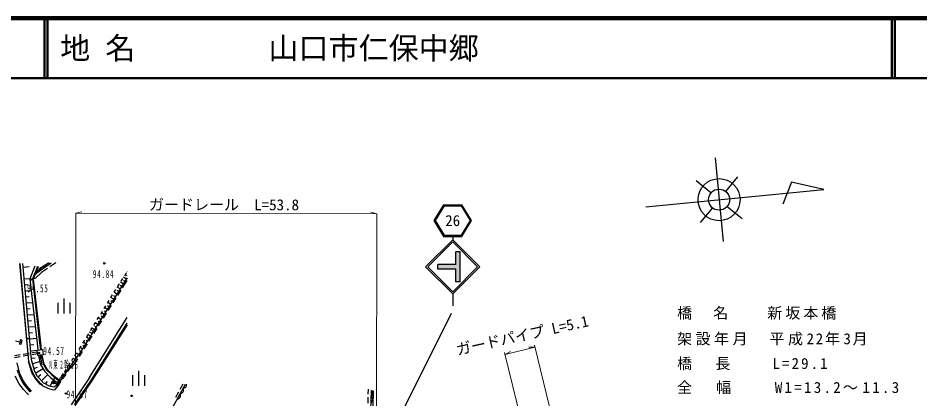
# Model space of a CAD drawing. Units: millimetres, scale not verified. Extents: x 40000 to 680000, y 20000 to 380000.
# Drawn here: x 363366 to 513450, y 316660 to 380000 of the extents above; entities that cross this region are included whole.
import ezdxf
from ezdxf.enums import TextEntityAlignment as Align

# ---------------------------------------------------------------- set-up
doc = ezdxf.new("R2010")
doc.units = ezdxf.units.MM
doc.header["$LTSCALE"] = 1000
for name, color, linetype, lineweight in [('M-BGD', 7, 'Continuous', 25), ('M-BMK-HTXT', 7, 'Continuous', 13), ('M-BMK-OTRS', 5, 'Continuous', 25), ('M-STR-HTXT', 7, 'Continuous', 13), ('M-STR-STRC', 7, 'Continuous', 25), ('M-TTL', 2, 'Continuous', 140), ('M-TTL-LINE', 7, 'Continuous', 50)]:
    doc.layers.add(name, color=color, linetype=linetype, lineweight=lineweight)
doc.layers.add('M-TTL-TXT', color=7, linetype='Continuous')
doc.styles.add('ＭＳ ゴシック', font='')
doc.styles.get('ＭＳ ゴシック').set_extended_font_data('MS Gothic')

msp = doc.modelspace()

# ---------------------------------------------------------------- hatches: boundary and pattern name
at = {"layer": 'M-STR-STRC'}
msp.add_hatch(color=256, dxfattribs=at).paths.add_polyline_path([(433196, 338993), (436196, 338993), (436196, 341118), (436946, 341118), (436946, 336118), (436196, 336118), (436196, 338243), (433196, 338243)])

# ---------------------------------------------------------------- linework, layer by layer
at = {"layer": 'M-BGD'}
for p, q in [((479351, 356770), (480687, 342834)), ((478669, 350916), (476201, 352952)), ((481133, 351152), (483169, 353620)), ((492046, 352713), (490638, 349062)), ((497439, 351472), (492046, 352713)), ((467825, 348632), (497439, 351472)), ((478905, 348452), (476869, 345984)), ((481369, 348688), (483837, 346652)), ((363628, 339197), (365084, 322877)), ((365179, 322908), (363727, 339199)), ((365611, 323141), (364156, 339204)), ((368412, 339258), (367017, 338336)), ((368893, 339264), (367078, 338003)), ((369678, 339274), (368677, 338618)), ((365194, 338605), (364217, 338533)), ((366184, 338760), (365323, 336631)), ((366707, 338656), (365871, 336604)), ((367017, 338336), (366245, 337437)), ((367078, 338003), (366245, 337437)), ((368259, 338343), (367258, 337687)), ((381521, 337745), (381459, 337782)), ((365322, 336638), (364394, 336584)), ((365323, 336631), (366534, 325948)), ((366271, 336741), (365871, 336604)), ((365871, 336604), (367081, 326004)), ((367258, 337687), (366271, 336741)), ((380514, 336255), (380797, 336712)), ((381152, 336216), (380914, 336366)), ((380939, 336940), (381418, 336639)), ((381334, 337580), (381071, 337153)), ((381148, 335755), (381521, 336343)), ((381521, 337158), (381437, 337209)), ((364993, 335617), (364484, 335587)), ((379382, 334430), (379665, 334886)), ((380353, 334946), (379885, 335241)), ((379948, 335342), (380231, 335799)), ((379970, 333885), (380503, 334731)), ((380619, 335370), (380384, 335518)), ((380886, 335793), (380412, 336091)), ((380770, 335154), (381148, 335755)), ((365548, 334648), (364574, 334591)), ((365193, 333625), (364664, 333594)), ((371019, 330874), (371019, 333374)), ((378816, 333517), (379099, 333973)), ((379287, 333254), (378831, 333541)), ((379171, 332616), (379704, 333462)), ((379553, 333677), (379324, 333822)), ((379820, 334100), (379358, 334391)), ((380086, 334523), (379854, 334670)), ((365773, 332658), (364755, 332598)), ((370019, 330874), (370019, 332624)), ((372019, 330874), (372019, 332624)), ((377685, 331691), (377968, 332148)), ((378221, 331562), (377777, 331841)), ((378250, 332604), (378533, 333061)), ((378488, 331985), (378264, 332126)), ((378754, 332408), (378304, 332691)), ((378371, 331346), (378904, 332193)), ((379020, 332831), (378794, 332974)), ((365393, 331634), (364845, 331601)), ((365999, 330667), (364935, 330605)), ((375282, 320236), (381521, 330223)), ((376553, 329866), (376836, 330322)), ((377119, 330779), (377402, 331235)), ((377422, 330292), (377204, 330429)), ((377688, 330716), (377250, 330991)), ((377572, 330077), (378105, 330923)), ((377955, 331139), (377734, 331277)), ((365593, 329642), (365025, 329609)), ((381521, 328976), (375722, 319775)), ((375987, 328953), (376270, 329410)), ((376356, 328600), (376144, 328733)), ((376622, 329023), (376196, 329292)), ((376889, 329446), (376674, 329581)), ((377155, 329869), (376723, 330141)), ((376772, 328808), (377305, 329654)), ((366225, 328677), (365116, 328612)), ((365794, 327650), (365206, 327616)), ((375081, 327490), (374760, 326971)), ((375413, 327099), (375207, 327229)), ((375679, 327523), (375263, 327784)), ((375562, 328269), (375402, 328009)), ((375562, 328269), (375704, 328497)), ((376090, 328177), (375669, 328442)), ((375891, 327861), (375683, 327995)), ((375973, 327539), (376506, 328385)), ((363910, 326072), (362925, 326247)), ((363729, 326485), (363598, 325747)), ((363844, 325703), (363598, 325747)), ((363975, 326441), (363729, 326485)), ((363975, 326441), (363844, 325703)), ((364787, 326705), (365287, 326715)), ((366450, 326687), (365296, 326619)), ((366534, 325948), (366679, 324784)), ((367081, 326004), (367231, 324852)), ((374440, 326452), (374119, 325933)), ((374616, 325829), (374211, 326083)), ((374374, 325000), (374907, 325847)), ((374882, 326252), (374678, 326380)), ((375148, 326676), (374737, 326933)), ((375174, 326270), (375706, 327116)), ((365220, 324233), (364234, 324067)), ((365994, 325659), (365386, 325623)), ((366540, 324689), (365476, 324626)), ((366568, 324461), (365713, 324317)), ((366530, 324765), (367423, 324876)), ((366641, 323872), (366530, 324765)), ((367423, 324876), (367534, 323983)), ((372814, 323843), (373065, 324239)), ((373427, 324002), (373078, 324259)), ((373798, 325414), (373477, 324895)), ((373575, 323731), (374108, 324577)), ((373820, 324558), (373621, 324682)), ((374085, 324981), (373686, 325232)), ((374351, 325405), (374150, 325531)), ((363741, 323983), (362755, 323817)), ((363747, 323680), (362761, 323514)), ((365226, 323930), (364240, 323763)), ((366232, 323454), (365545, 323366)), ((366605, 324163), (365719, 324013)), ((367022, 322895), (365802, 322491)), ((367534, 323983), (366641, 323872)), ((367153, 322273), (366810, 323893)), ((367022, 323986), (367353, 322328)), ((367267, 323270), (367022, 323986)), ((367022, 323986), (367070, 323231)), ((367697, 322419), (367366, 323962)), ((372310, 323050), (372562, 323446)), ((372536, 322795), (372404, 322892)), ((372438, 322092), (372929, 322707)), ((372833, 323197), (372541, 323413)), ((372929, 322707), (373308, 323308)), ((373130, 323600), (372952, 323731)), ((363432, 320896), (363271, 321461)), ((366534, 321894), (365946, 321689)), ((367543, 321661), (366333, 320920)), ((367153, 322273), (367803, 321252)), ((367697, 322419), (368210, 321581)), ((367803, 321252), (368751, 320250)), ((369063, 320735), (368210, 321581)), ((372020, 322095), (369877, 318976)), ((371363, 321593), (371023, 321085)), ((371355, 321128), (371148, 321272)), ((371807, 322258), (371508, 321811)), ((371700, 321630), (371593, 321704)), ((371639, 321202), (372113, 321892)), ((371807, 322258), (372058, 322654)), ((371807, 322258), (372020, 322095)), ((372113, 321892), (372438, 322092)), ((383447, 318858), (383447, 321358)), ((363432, 320896), (363690, 320316)), ((363955, 319763), (363690, 320316)), ((364224, 319267), (363955, 319763)), ((367147, 320649), (366657, 320278)), ((368307, 320719), (367259, 319699)), ((369271, 319860), (368631, 318731)), ((368751, 320250), (369885, 319399)), ((369063, 320735), (370196, 319848)), ((369380, 320146), (369293, 319654)), ((370196, 319848), (369885, 319399)), ((370399, 320153), (370196, 319848)), ((370373, 319699), (370275, 319759)), ((370689, 320159), (370493, 320293)), ((370893, 320891), (370569, 320407)), ((370788, 319967), (371355, 320790)), ((370996, 320606), (370897, 320677)), ((375282, 320236), (372227, 315686)), ((375722, 319775), (372879, 315614)), ((382447, 318858), (382447, 320608)), ((384447, 318858), (384447, 320608)), ((364636, 318734), (364224, 319267)), ((365407, 317836), (364636, 318734)), ((364794, 318857), (365559, 317967)), ((367443, 318966), (367382, 318886)), ((367382, 318886), (368453, 318383)), ((368232, 319575), (367881, 319152)), ((368453, 318383), (369187, 318193)), ((369106, 319613), (369392, 319203)), ((369187, 318193), (369553, 318222)), ((369469, 319289), (369908, 319050)), ((369553, 318222), (370030, 318865)), ((369885, 319399), (369827, 319204)), ((369877, 318976), (369827, 319204)), ((370058, 319239), (369875, 319364)), ((370030, 318865), (370504, 319555)), ((385518, 308813), (391247, 319107)), ((390794, 319107), (390299, 318212)), ((421656, 317441), (421678, 318259)), ((365559, 317967), (365407, 317836)), ((390057, 317774), (389573, 316899)), ((421616, 315941), (421643, 316941)), ((421848, 307469), (422175, 318089)), ((422479, 317986), (422148, 306773))]:
    msp.add_line(p, q, dxfattribs=at)
for points in [[(366596, 338701), (365748, 336621), (366962, 325990), (367111, 324837)], [(381521, 336806), (381418, 336639), (375944, 327946), (373723, 324404), (372020, 322095)], [(372755, 315699), (375596, 319857), (381521, 329257)], [(363187, 322681), (363464, 321512), (363620, 320964), (363871, 320400), (364133, 319854), (364392, 319377), (364794, 318857)], [(367382, 318886), (367074, 319119), (366250, 320044), (365668, 321059), (365084, 322877)], [(367443, 318966), (367142, 319193), (366332, 320103), (365760, 321099), (365179, 322908)], [(369877, 318976), (369320, 318635), (368576, 318762), (367672, 319268), (366606, 320379), (366169, 321246), (365611, 323141)], [(367246, 323947), (367584, 322374), (368115, 321506), (368984, 320645), (370122, 319754)]]:
    msp.add_lwpolyline(points, dxfattribs=at)
for centre, radius in [((480019, 349802), 3500), ((480019, 349802), 1750), ((377718, 339219), 125), ((365499, 336524), 125), ((366846, 324292), 125), ((369249, 319408), 250), ((371333, 317567), 125), ((382279, 317183), 125)]:
    msp.add_circle(centre, radius, dxfattribs=at)
for centre, radius, start, end in [((369344, 339122), 625, 166.98078, 177.9627), ((367702, 337980), 625, 71.6618, 177.9628), ((368523, 338551), 625, 71.662, 177.9621), ((390287, 318149), 623, 277.6673, 24.1321), ((390773, 319020), 623, 277.668, 7.97144), ((389802, 317277), 623, 277.6671, 24.1325), ((421762, 316612), 618, 304.7753, 51.6931), ((421792, 317604), 618, 304.7744, 51.6941)]:
    msp.add_arc(centre, radius, start, end, dxfattribs=at)
at = {"layer": 'M-BMK-OTRS'}
for p, q in [((363573, 319193), (362883, 320461)), ((364302, 318252), (363573, 319193)), ((365121, 317336), (364302, 318252))]:
    msp.add_line(p, q, dxfattribs=at)
at = {"layer": 'M-STR-HTXT'}
for p, q in [((372988, 347533), (372925, 306085)), ((372988, 347533), (373989, 347799)), ((423058, 347457), (372988, 347533)), ((423058, 347457), (422058, 347727)), ((422999, 308787), (423058, 347457)), ((444342, 324397), (453758, 285816)), ((444426, 324053), (449380, 325262)), ((444426, 324053), (445334, 324550)), ((449380, 325262), (448345, 325285)), ((449296, 325606), (458712, 287025))]:
    msp.add_line(p, q, dxfattribs=at)
at = {"layer": 'M-STR-STRC'}
for p, q in [((434160, 348950), (432548, 346326)), ((434257, 348775), (432753, 346326)), ((434160, 348950), (437234, 348950)), ((434257, 348775), (437136, 348775)), ((438641, 346326), (437136, 348775)), ((438846, 346326), (437234, 348950)), ((432548, 346326), (434160, 343701)), ((432753, 346326), (434257, 343876)), ((437136, 343876), (438641, 346326)), ((437234, 343701), (438846, 346326)), ((434160, 343701), (437234, 343701)), ((434257, 343876), (437136, 343876)), ((435697, 343701), (435697, 343118)), ((431197, 338618), (435697, 343118)), ((431550, 338618), (435697, 342765)), ((440197, 338618), (435697, 343118)), ((439844, 338618), (435697, 342765)), ((436946, 341118), (436196, 341118)), ((436196, 338993), (436196, 341118)), ((436946, 336118), (436946, 341118)), ((431197, 338618), (435697, 334118)), ((431550, 338618), (435697, 334471)), ((433196, 338243), (433196, 338993)), ((436196, 338993), (433196, 338993)), ((436196, 338243), (433196, 338243)), ((435697, 334471), (439844, 338618)), ((435697, 334118), (440197, 338618)), ((436196, 336118), (436196, 338243)), ((436946, 336118), (436196, 336118)), ((435697, 334118), (435697, 332118)), ((435414, 330890), (417109, 294097))]:
    msp.add_line(p, q, dxfattribs=at)
at = {"layer": 'M-TTL'}
msp.add_line((680000, 380000), (40000, 380000), dxfattribs=at)
at = {"layer": 'M-TTL-LINE'}
for p, q in [((367750, 380000), (367750, 370000)), ((368250, 380000), (368250, 370000)), ((508747, 380000), (508747, 370000)), ((509247, 380000), (509247, 370000)), ((40000, 370000), (680000, 370000))]:
    msp.add_line(p, q, dxfattribs=at)

# ---------------------------------------------------------------- texts
at = {"layer": 'M-BGD', "char_height": 1320, "attachment_point": 5, "style": 'ＭＳ ゴシック'}
for s, insert in [('\\T1.2;\\W0.55;94.84', (377599, 337428)), ('\\T1.2;\\W0.55;94.55', (366661, 335052)), ('\\T1.2;\\W0.55;94.57', (369350, 324627)), ('\\T1.55;\\W0.4;N東2幹16', (371051, 322292)), ('\\T1.2;\\W0.55;94.67', (373216, 317423))]:
    msp.add_mtext(s, dxfattribs=dict(at, insert=insert))
at = {"layer": 'M-BMK-HTXT', "char_height": 1833, "attachment_point": 7, "style": 'ＭＳ ゴシック'}
for s, insert in [('\\T1.2;橋\u3000名\u3000\u3000新坂本橋', (473037, 329831)), ('\\T1.23;架設年月\u3000平成22年3月', (473037, 325535)), ('\\T1.27;橋\u3000長\u3000\u3000L=29.1', (473037, 321437)), ('\\T1.3;全\u3000幅\u3000\u3000W1=13.2～11.3', (473037, 317457))]:
    msp.add_mtext(s, dxfattribs=dict(at, insert=insert))
at = {"layer": 'M-STR-HTXT', "style": 'ＭＳ ゴシック'}
for s, rotation, p in [('ガードレール\u3000L=53.8', 359.913, (397640, 347496)), ('ガードパイプ L=5.1', 12.448, (447590, 325811))]:
    msp.add_text(s, height=1833, rotation=rotation, dxfattribs=at).set_placement(p, align=Align.BOTTOM_CENTER)
at = {"layer": 'M-STR-STRC', "style": 'ＭＳ ゴシック'}
msp.add_text('26', height=1833, dxfattribs=at).set_placement((435697, 346326), align=Align.MIDDLE_CENTER)
at = {"layer": 'M-TTL-TXT', "style": 'ＭＳ ゴシック'}
for s, p in [('地 名', (370380, 375000)), ('山口市仁保中郷', (405024, 375000))]:
    msp.add_text(s, height=3666, dxfattribs=at).set_placement(p, align=Align.MIDDLE_LEFT)

doc.saveas('drawing.dxf')
